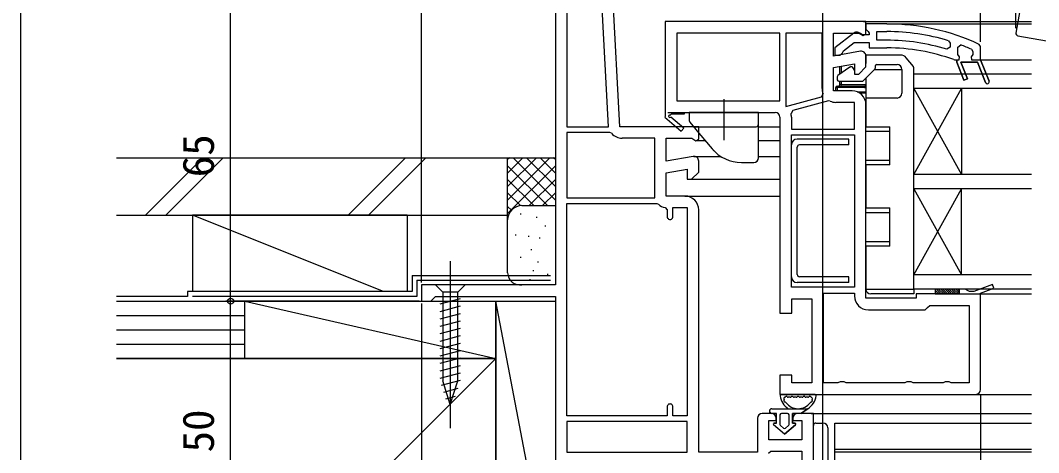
# Model space of a CAD drawing. Units: millimetres, scale not verified. Extents: x -525 to 525, y -783 to 778.
# Drawn here: x -525 to -311.9, y -462.6 to -372.1 of the extents above; entities that cross this region are included whole.
import ezdxf
from ezdxf.enums import TextEntityAlignment as Align

# ---------------------------------------------------------------- set-up
doc = ezdxf.new("R2010")
doc.units = ezdxf.units.MM
doc.header["$LTSCALE"] = 4
for name, color, linetype in [('0-3_YKK_11', 7, 'Continuous'), ('0-4_YKK_12', 2, 'Continuous'), ('0-5_YKK_13', 4, 'Continuous'), ('0-7_YKK_D', 6, 'Continuous'), ('0-8_YKK_ZWAK', 7, 'Continuous'), ('0-9_YSS_K', 3, 'Continuous'), ('0-A_YSS_KE', 3, 'Continuous')]:
    doc.layers.add(name, color=color, linetype=linetype)
doc.styles.add('ＭＳ ゴシック', font='')
doc.styles.get('ＭＳ ゴシック').set_extended_font_data('MS Gothic')

msp = doc.modelspace()

# ---------------------------------------------------------------- linework, layer by layer
at = {"layer": '0-3_YKK_11'}
for p, q in [((-389.5, -391.388), (-386, -391.388)), ((-388, -391.388), (-386, -391.388)), ((-363.6, -392.388), (-363.6, -394.888)), ((-328.5, -429.388), (-324.5, -429.388)), ((-367.8, -454.388), (-369.7, -454.388))]:
    msp.add_line(p, q, dxfattribs=at)
for points in [[(-413, -366.888), (-413, -427.488), (-441, -427.488), (-441, -430.888), (-439.1, -430.888), (-438.6, -430.388), (-438.1, -429.888), (-413, -429.888), (-413, -480.888), (-411.5, -480.888), (-411.5, -493.388), (-413, -493.388), (-413, -495.888), (-409, -495.888), (-409, -480.888), (-357, -480.888), (-357, -479.088), (-359, -479.088), (-359, -454.388), (-362.3, -454.388)], [(-384.174, -400.603), (-389.8, -401.595), (-389.8, -396.788), (-384.444, -396.788), (-383.576, -397.33), (-383, -397.011), (-383, -394.388), (-399.506, -394.388), (-400.95, -366.835)], [(-348, -372.388), (-390, -372.388), (-390, -392.254), (-390.077, -392.388), (-386.659, -395.293), (-386.141, -394.683), (-388.861, -392.372)], [(-349.174, -378.603), (-354.8, -379.595), (-354.8, -374.788), (-349.444, -374.788), (-348.576, -375.33), (-348, -375.011), (-348, -372.388)], [(-343.633, -372.888), (-348.001, -372.888), (-348.001, -373.988), (-347.563, -374.484), (-347.301, -374.781), (-347.301, -375.188), (-348.701, -375.188), (-349.101, -374.988)], [(-364.8, -374.788), (-364.8, -390.167), (-357.316, -388.162), (-356.983, -387.489)], [(-357.2, -386.388), (-357.2, -374.788), (-364.8, -374.788)], [(-350.517, -374.801), (-354.501, -377.913), (-354.501, -379.388), (-353.399, -379.388), (-352.9, -378.912), (-352.708, -378.543), (-350.462, -376.788), (-347.301, -376.788), (-347.301, -377.888), (-343.633, -377.888)], [(-343.633, -376.288), (-345.701, -376.288), (-345.701, -374.488), (-343.633, -374.488)], [(-330.756, -376.396), (-330.401, -376.875), (-330.401, -377.711), (-331.048, -378.189)], [(-325.901, -378.182), (-325.601, -378.641), (-325.601, -379.313), (-325.976, -379.797), (-325.901, -380.388), (-324.001, -380.388), (-322.229, -384.84), (-324.001, -380.388), (-324.001, -377.606), (-324.29, -377.152)], [(-322.972, -385.136), (-324.663, -380.888), (-328.14, -380.888), (-326.766, -384.34), (-327.509, -384.636), (-329.001, -380.888), (-329.001, -380.388), (-328.501, -380.388), (-328.426, -379.797), (-328.801, -379.313), (-328.801, -379.288), (-328.801, -377.752), (-328.126, -377.284)], [(-350.9, -386.888), (-354.8, -386.888), (-354.8, -382.032), (-350.4, -381.256), (-350.4, -383.388), (-349.5, -383.388), (-348, -381.888), (-348, -379.588)], [(-329.618, -380.358), (-329.447, -380.388), (-329.001, -380.388), (-329.001, -380.888), (-327.509, -384.636), (-326.766, -384.34), (-328.14, -380.888), (-324.663, -380.888), (-322.972, -385.136)], [(-355.491, -389.032), (-355.826, -389.005), (-363.332, -391.016), (-363.689, -391.613)], [(-363.6, -394.888), (-350.4, -394.888), (-350.4, -389.288), (-354.3, -389.288)], [(-324, -449.388), (-324, -429.199), (-321.259, -428.162), (-321.541, -427.414), (-325.439, -428.888), (-326.334, -428.888), (-326.767, -428.638), (-327.2, -428.388), (-328.5, -428.388), (-328.5, -429.388), (-337.5, -429.388), (-337.5, -430.288), (-348, -430.288), (-348, -389.788)], [(-388.926, -391.994), (-388.749, -391.688), (-386, -391.688), (-386, -391.388), (-367, -391.388)], [(-366, -392.388), (-366, -433.388), (-363.5, -433.388), (-363.5, -430.388), (-359.3, -430.388), (-359.3, -447.988), (-363.5, -447.988), (-363.5, -446.388), (-366, -446.388), (-366, -450.388), (-325, -450.388)], [(-401.243, -395.764), (-401.624, -395.588), (-410.6, -395.588), (-410.6, -409.288)], [(-410.6, -409.288), (-392.2, -409.288), (-392.2, -396.788), (-399.032, -396.788)], [(-385.9, -408.888), (-389.8, -408.888), (-389.8, -404.032), (-385.4, -403.256), (-385.4, -405.388), (-384.5, -405.388), (-383, -403.888), (-383, -401.588)], [(-410.6, -454.888), (-410.6, -410.488), (-391.8, -410.488), (-391.455, -410.626)], [(-390.048, -411.275), (-389.6, -411.772), (-389.6, -413.188)], [(-388.4, -413.188), (-388.4, -411.288), (-385.4, -411.288), (-385.4, -454.888), (-388.4, -454.888), (-388.4, -452.988)], [(-370.7, -455.388), (-370.7, -462.488), (-383, -462.488), (-383, -411.788)], [(-356.9, -447.988), (-356.9, -429.188), (-350.4, -429.188), (-350.4, -429.788)], [(-347.5, -432.688), (-335.595, -432.688), (-335.097, -432.238), (-334.6, -431.788), (-326.4, -431.788), (-326.4, -447.988), (-330.134, -447.988), (-330.567, -447.738), (-331.433, -447.738), (-331.866, -447.988), (-338.134, -447.988), (-338.567, -447.738), (-339.433, -447.738), (-339.866, -447.988), (-352.134, -447.988), (-352.567, -447.738), (-353.433, -447.738), (-353.866, -447.988), (-356.9, -447.988)], [(-389.6, -452.988), (-389.6, -454.888), (-410.6, -454.888)], [(-363.3, -455.388), (-363.3, -455.888), (-361.4, -455.888), (-361.4, -459.888), (-368.3, -459.888), (-368.3, -455.888), (-366.8, -455.888), (-366.8, -455.388)], [(-368.381, -462.67), (-367.895, -462.288), (-361.4, -462.288), (-361.4, -478.488)]]:
    msp.add_lwpolyline(points, dxfattribs=at)
for points in [[(-401.91, -394.388), (-403.278, -368.288), (-410.6, -368.288), (-410.6, -394.388)], [(-387.6, -388.988), (-366, -388.988), (-366, -374.788), (-387.6, -374.788)], [(-350.4, -396.088), (-350.4, -427.988), (-363.6, -427.988), (-363.6, -396.088)], [(-410.6, -462.488), (-385.4, -462.488), (-385.4, -456.088), (-410.6, -456.088)]]:
    msp.add_lwpolyline(points, close=True, dxfattribs=at)
for centre, radius, start, end in [((-343.633, -418.888), 46, 65.13402, 89.99999), ((-349.901, -375.588), 1, 36.86989, 128.08672), ((-343.633, -418.888), 44.4, 73.13981, 90.00001), ((-343.633, -418.888), 42.6, 72.81723, 90.00001), ((-349, -379.588), 1, 0.00002, 100.00001), ((-343.633, -418.888), 41, 70.01112, 90.00001), ((-343.633, -418.887), 44.4, 66.46078, 69.55779), ((-322.601, -384.988), 0.4, 201.69939, 21.69941), ((-322.601, -384.988), 0.4, 201.69939, 21.69941), ((-354.3, -386.388), 2.9, 180.00001, 202.31385), ((-350.9, -389.788), 2.9, 0.00001, 89.99999), ((-354.3, -386.388), 2.9, 245.74737, 270.00004), ((-389.051, -392.21), 0.25, 60, 319.64299), ((-367, -392.388), 1, 0.00001, 89.99999), ((-367, -392.388), 3.4, 0.00002, 13.17387), ((-399.032, -393.888), 2.9, 220.32022, 270.00001), ((-384, -401.588), 1, 360, 99.99998), ((-385.9, -411.788), 2.9, 0.00001, 89.99999), ((-389.8, -408.888), 2.4, 226.39716, 264.0622), ((-389, -413.188), 0.6, 179.99999, 0.00001), ((-347.5, -429.788), 2.9, 180.00001, 269.99999), ((-325, -449.388), 1, 270.00001, 359.99999), ((-389, -452.988), 0.6, 359.99999, 180.00001), ((-369.7, -455.388), 1, 90.00001, 179.99999), ((-367.8, -455.388), 1, 0.00001, 89.99999), ((-362.3, -455.388), 1, 90.00001, 179.99999)]:
    msp.add_arc(centre, radius, start, end, dxfattribs=at)
at = {"layer": '0-4_YKK_12'}
for p, q in [((-348.5, -372.388), (-313.322, -372.388)), ((-343.633, -372.888), (-313.322, -372.888)), ((-316.194, -375.367), (-298.467, -378.488)), ((-324.001, -380.388), (-313.322, -380.388)), ((-338, -428.388), (-338, -383.387)), ((-313.322, -383.387), (-338, -383.387)), ((-338, -386.388), (-328, -404.388)), ((-338, -404.388), (-328, -386.388)), ((-313.322, -386.388), (-338, -386.388)), ((-328, -386.388), (-328, -404.388)), ((-370.5, -394.388), (-366, -394.388)), ((-383.5, -397.288), (-381.644, -397.288)), ((-370.5, -397.288), (-366, -397.288)), ((-384, -400.588), (-378.425, -400.588)), ((-370.5, -400.588), (-366, -400.588)), ((-313.322, -404.388), (-338, -404.388)), ((-384.707, -405.388), (-366, -405.388)), ((-385.9, -408.888), (-366, -408.888)), ((-338, -425.388), (-328, -407.388)), ((-338, -407.388), (-328, -425.388)), ((-313.322, -407.388), (-338, -407.388)), ((-328, -425.387), (-328, -407.388)), ((-313.322, -425.387), (-338, -425.388)), ((-313.322, -428.388), (-338, -428.388)), ((-324.5, -429.388), (-313.322, -429.388)), ((-325, -450.388), (-313.322, -450.388)), ((-359.5, -454.388), (-313.322, -454.388)), ((-354.5, -461.888), (-313.322, -461.888)), ((-354.5, -462.388), (-313.322, -462.388))]:
    msp.add_line(p, q, dxfattribs=at)
for points in [[(-293.688, -244.784), (-309.491, -334.409), (-316.6, -374.788)], [(-354.5, -471.888), (-354.5, -456.388), (-313.322, -456.388)]]:
    msp.add_lwpolyline(points, dxfattribs=at)
msp.add_arc((-316.108, -374.875), 0.5, 170.01529, 260.01529, dxfattribs=at)
at = {"layer": '0-5_YKK_13'}
for p, q in [((-348.02, -379.388), (-348, -379.388)), ((-348, -379.588), (-348, -379.388)), ((-340.721, -379.388), (-347.8, -379.388)), ((-348, -379.588), (-348, -381.181)), ((-345.8, -381.388), (-341.5, -381.388)), ((-338.066, -381.806), (-339.55, -379.951)), ((-351.352, -381.924), (-353.872, -383.689)), ((-353.5, -383.428), (-353.5, -381.803)), ((-353.2, -381.75), (-353.2, -383.218)), ((-350.915, -381.888), (-351.237, -381.888)), ((-350.4, -382.581), (-350.742, -381.988)), ((-348.525, -384.741), (-346.146, -382.363)), ((-346.172, -382.388), (-340.5, -382.388)), ((-346, -382.009), (-346, -381.588)), ((-340.5, -382.388), (-340.5, -387.388)), ((-338, -428.388), (-338, -381.993)), ((-354, -383.934), (-354, -384.588)), ((-353.7, -384.888), (-348.879, -384.888)), ((-353.5, -385.588), (-353.5, -384.888)), ((-353.2, -385.588), (-353.5, -385.588)), ((-353.2, -384.888), (-353.2, -385.588)), ((-348, -384.216), (-348, -388.388)), ((-354.3, -386.888), (-354.3, -386.188)), ((-354, -385.888), (-348.3, -385.888)), ((-348.3, -386.188), (-354, -386.188)), ((-354, -386.188), (-354, -386.888)), ((-349.842, -387.088), (-348, -387.088)), ((-348, -387.388), (-349.272, -387.388)), ((-348.3, -385.888), (-348.3, -386.188)), ((-377.75, -388.594), (-377.75, -397.182)), ((-348, -388.388), (-348, -394.388)), ((-341.5, -388.388), (-348, -388.388)), ((-385, -391.388), (-385, -393.106)), ((-370.5, -395.388), (-370.5, -393.888)), ((-383.844, -394.388), (-371, -394.388)), ((-382.968, -395.709), (-380.182, -399.03)), ((-370.5, -400.888), (-370.5, -395.388)), ((-348, -394.388), (-343, -394.388)), ((-343, -402.388), (-343, -394.388)), ((-363.6, -425.785), (-363.6, -398.185)), ((-351.6, -396.985), (-362.4, -396.985)), ((-351.6, -398.185), (-361.9, -398.185)), ((-351.6, -398.185), (-351.6, -396.985)), ((-362.4, -425.285), (-362.4, -398.685)), ((-374.053, -401.888), (-371.5, -401.888)), ((-348, -401.388), (-343, -401.388)), ((-348, -402.388), (-348, -401.388)), ((-348, -402.388), (-348, -411.388)), ((-343, -402.388), (-348, -402.388)), ((-348, -411.388), (-343, -411.388)), ((-343, -419.388), (-343, -411.388)), ((-348, -418.388), (-343, -418.388)), ((-348, -419.388), (-348, -418.388)), ((-348, -419.388), (-348, -428.388)), ((-343, -419.388), (-348, -419.388)), ((-435, -422.488), (-435, -457.488)), ((-351.6, -425.785), (-361.9, -425.785)), ((-351.6, -426.985), (-351.6, -425.785)), ((-431.9, -427.488), (-438.1, -427.488)), ((-438.1, -427.488), (-436.55, -429.038)), ((-431.9, -427.488), (-433.45, -429.038)), ((-351.6, -426.985), (-362.4, -426.985)), ((-348, -428.388), (-338, -428.388)), ((-338, -428.388), (-338, -429.388)), ((-333.246, -428.388), (-332.246, -429.388)), ((-332.797, -428.388), (-331.797, -429.388)), ((-332.348, -428.388), (-331.348, -429.388)), ((-331.899, -428.388), (-330.899, -429.388)), ((-331.45, -428.388), (-330.45, -429.388)), ((-331.001, -428.388), (-330.001, -429.388)), ((-330.552, -428.388), (-329.552, -429.388)), ((-330.103, -428.388), (-329.103, -429.388)), ((-329.654, -428.388), (-328.654, -429.388)), ((-329.205, -428.388), (-328.5, -429.093)), ((-328.756, -428.388), (-328.5, -428.644)), ((-437.1, -431.464), (-432.9, -430.339)), ((-436.55, -429.038), (-436.55, -447.572)), ((-433.45, -429.038), (-436.55, -429.038)), ((-433.45, -447.572), (-433.45, -429.038)), ((-338, -429.388), (-347, -429.388)), ((-333.5, -428.583), (-332.695, -429.388)), ((-333.5, -429.032), (-333.144, -429.388)), ((-437.1, -433.017), (-432.9, -431.892)), ((-437.1, -434.57), (-432.9, -433.445)), ((-437.1, -436.123), (-432.9, -434.997)), ((-437.1, -437.676), (-432.9, -436.55)), ((-437.1, -439.229), (-432.9, -438.103)), ((-437.1, -440.782), (-432.9, -439.656)), ((-437.1, -442.335), (-432.9, -441.209)), ((-437.1, -443.887), (-432.9, -442.762)), ((-437.1, -445.44), (-432.9, -444.315)), ((-437.1, -446.993), (-432.9, -445.868)), ((-436.841, -448.477), (-432.9, -447.421)), ((-435, -452.488), (-436.55, -447.572)), ((-435, -452.488), (-433.45, -447.572)), ((-436.39, -449.909), (-433.354, -449.095)), ((-435.938, -451.341), (-433.888, -450.791)), ((-358.736, -450.387), (-365.664, -450.387)), ((-363.832, -450.987), (-364.264, -450.987)), ((-362.6, -450.987), (-363.032, -450.987)), ((-361.368, -450.987), (-361.8, -450.987)), ((-360.136, -450.987), (-360.568, -450.987)), ((-367.701, -453.388), (-360.151, -453.388)), ((-366.7, -454.388), (-367.7, -454.388)), ((-366.7, -454.388), (-367.7, -454.388)), ((-366.7, -456.388), (-366.7, -454.388)), ((-366.7, -456.388), (-366.7, -454.388)), ((-366, -454.688), (-366, -456.687)), ((-366, -454.688), (-366, -456.687)), ((-364.4, -454.388), (-365.7, -454.388)), ((-364.4, -454.388), (-365.7, -454.388)), ((-364.1, -456.687), (-364.1, -454.688)), ((-364.1, -456.687), (-364.1, -454.688)), ((-363.4, -454.388), (-363.4, -456.388)), ((-361.6, -454.388), (-363.4, -454.388)), ((-363.4, -456.388), (-363.4, -454.388)), ((-361.6, -454.388), (-363.4, -454.388)), ((-365.05, -458.688), (-367.329, -456.744)), ((-365.05, -458.688), (-367.329, -456.744)), ((-367.198, -456.388), (-366.7, -456.388)), ((-366.7, -456.388), (-367.198, -456.388)), ((-365.895, -456.916), (-365.245, -457.47)), ((-365.245, -457.47), (-365.895, -456.916)), ((-362.771, -456.744), (-365.05, -458.688)), ((-365.05, -458.688), (-362.771, -456.744)), ((-364.855, -457.47), (-364.205, -456.916)), ((-364.855, -457.47), (-364.205, -456.916)), ((-363.4, -456.388), (-362.902, -456.388)), ((-362.902, -456.388), (-363.4, -456.388)), ((-359, -457.388), (-359, -456.888)), ((-359, -477.888), (-359, -457.388)), ((-358.5, -456.388), (-357, -456.388)), ((-356, -457.388), (-356, -477.888))]:
    msp.add_line(p, q, dxfattribs=at)
for points in [[(-353.2, -385.888), (-353.2, -385.588), (-348, -385.588)], [(-354.3, -386.188), (-354, -386.188), (-354, -385.888)], [(-370.5, -393.888), (-370.5, -391.388), (-385, -391.388)], [(-384.883, -393.427), (-384.227, -394.209), (-382.968, -395.709)], [(-343, -395.388), (-348, -395.388), (-348, -394.388)], [(-343, -412.388), (-348, -412.388), (-348, -411.388)], [(-360.151, -453.388), (-361.6, -454.388), (-360.151, -453.388)]]:
    msp.add_lwpolyline(points, dxfattribs=at)
msp.add_lwpolyline([(-333.5, -428.388), (-333.5, -429.388), (-328.5, -429.388), (-328.5, -428.388)], close=True, dxfattribs=at)
for centre, radius, start, end in [((-347.8, -379.588), 0.2, 90, 180), ((-340.721, -380.888), 1.5, 38.65981, 90), ((-345.8, -381.588), 0.2, 90, 180), ((-341.5, -382.388), 1, 0, 90), ((-351.237, -382.088), 0.2, 90, 125), ((-350.915, -382.088), 0.2, 30, 90), ((-346.5, -382.009), 0.5, 315, 0), ((-338.3, -381.993), 0.3, 0, 38.65981), ((-353.7, -383.934), 0.3, 125, 180), ((-353.7, -384.588), 0.3, 180, 270), ((-353.8, -385.588), 0.3, 270, 0), ((-348.879, -384.388), 0.5, 270, 315), ((-348.3, -385.588), 0.3, 270, 0), ((-354, -386.188), 0.3, 90, 180), ((-348.3, -385.588), 0.6, 270, 300), ((-341.5, -387.388), 1, 270, 0), ((-384.5, -393.106), 0.5, 180, 220), ((-383.844, -393.888), 0.5, 220, 270), ((-371, -393.888), 0.5, 270, 0), ((-362.4, -398.185), 1.2, 90, 180), ((-361.9, -398.685), 0.5, 90, 180), ((-374.053, -393.888), 8, 220, 270), ((-374.053, -393.888), 8, 220, 224.5948), ((-371.5, -400.888), 1, 270, 0), ((-362.4, -425.785), 1.2, 180, 270), ((-361.9, -425.285), 0.5, 180, 270), ((-347, -428.388), 1, 180, 270), ((-365.664, -450.687), 0.3, 90, 188.20609), ((-362.2, -450.188), 3.8, 188.20609, 237.36313), ((-364.883, -451.287), 0.3, 110.02209, 202.28177), ((-364.971, -451.788), 0.2, 153.36701, 266.63299), ((-362.2, -450.188), 3.2, 202.28177, 203.14776), ((-365.418, -451.564), 0.3, 333.36701, 23.14776), ((-365.089, -450.724), 0.3, 290.02209, 328.16514), ((-364.664, -450.987), 0.2, 36.8699, 148.16514), ((-364.264, -450.687), 0.3, 216.8699, 270), ((-363.832, -450.687), 0.3, 270, 323.1301), ((-363.432, -450.987), 0.2, 36.8699, 143.1301), ((-363.032, -450.687), 0.3, 216.8699, 270), ((-362.6, -450.687), 0.3, 270, 323.1301), ((-362.2, -450.987), 0.2, 36.8699, 143.1301), ((-361.8, -450.687), 0.3, 216.8699, 270), ((-361.368, -450.687), 0.3, 270, 323.1301), ((-360.968, -450.987), 0.2, 36.8699, 143.1301), ((-360.568, -450.687), 0.3, 216.8699, 270), ((-362.2, -450.188), 3.8, 302.63687, 351.79391), ((-360.136, -450.687), 0.3, 270, 323.1301), ((-359.736, -450.987), 0.2, 31.83486, 143.1301), ((-359.311, -450.724), 0.3, 211.83486, 249.97791), ((-359.429, -451.788), 0.2, 273.36701, 26.63299), ((-359.517, -451.287), 0.3, 337.71823, 69.97791), ((-358.982, -451.564), 0.3, 156.85224, 206.63299), ((-362.2, -450.188), 3.2, 336.85224, 337.71823), ((-358.736, -450.687), 0.3, 351.79391, 90), ((-367.701, -453.888), 0.5, 90.11462, 269.88538), ((-367.7, -453.888), 0.5, 89.88541, 270), ((-365.001, -452.287), 0.3, 36.85224, 86.63299), ((-362.2, -450.188), 3.2, 216.85224, 323.14776), ((-359.399, -452.287), 0.3, 93.36701, 143.14776), ((-367.7, -453.888), 0.5, 269.88533, 269.99998), ((-365.7, -454.688), 0.3, 90, 180), ((-365.7, -454.688), 0.3, 90, 180), ((-364.4, -454.688), 0.3, 0, 90), ((-364.4, -454.688), 0.3, 0, 90), ((-367.198, -456.59), 0.202, 90, 229.53619), ((-367.198, -456.59), 0.202, 90, 229.53619), ((-365.7, -456.687), 0.3, 180, 229.53619), ((-365.7, -456.687), 0.3, 180, 229.53619), ((-365.05, -457.242), 0.3, 229.53619, 310.46381), ((-365.05, -457.242), 0.3, 229.53619, 310.46381), ((-364.4, -456.687), 0.3, 310.46381, 0), ((-364.4, -456.687), 0.3, 310.46381, 0), ((-362.902, -456.59), 0.202, 310.46378, 89.99997), ((-362.902, -456.59), 0.202, 310.46381, 90), ((-358.5, -456.888), 0.5, 90, 180), ((-357, -457.388), 1, 0, 90)]:
    msp.add_arc(centre, radius, start, end, dxfattribs=at)
at = {"layer": '0-7_YKK_D'}
for p, q in [((-357, -478.588), (-357, -234.888)), ((-357, -478.588), (-357, -234.888)), ((-316.6, -373.788), (-316.6, -234.888)), ((-441, -426.988), (-441, -254.888)), ((-324.001, -376.606), (-324.001, -254.888)), ((-481, -430.888), (-481, -365.888)), ((-441.5, -430.888), (-482, -430.888)), ((-441.5, -430.888), (-482, -430.888)), ((-481, -480.888), (-481, -430.888)), ((-441, -431.388), (-441, -758.7)), ((-324, -450.388), (-324, -678.7))]:
    msp.add_line(p, q, dxfattribs=at)
msp.add_circle((-481, -430.888), 0.637, dxfattribs=at)
msp.add_circle((-481, -430.888), 0.637, dxfattribs=at)
at = {"layer": '0-8_YKK_ZWAK'}
msp.add_line((-525, 747.3), (-525, -782.7), dxfattribs=at)
at = {"layer": '0-9_YSS_K'}
for p, q in [((-498.78, -412.888), (-486.78, -400.888)), ((-494.537, -412.888), (-482.537, -400.888)), ((-456.353, -412.888), (-444.353, -400.888)), ((-452.111, -412.888), (-440.111, -400.888)), ((-423.001, -400.888), (-413.001, -400.888)), ((-423.001, -413.888), (-423.001, -400.888)), ((-414.143, -400.888), (-423.001, -409.746)), ((-416.971, -400.888), (-423.001, -406.917)), ((-419.8, -400.888), (-423.001, -404.089)), ((-422.628, -400.888), (-423.001, -401.26)), ((-413.001, -402.574), (-423.001, -412.574)), ((-414.687, -410.888), (-423.001, -402.574)), ((-413.001, -409.746), (-421.858, -400.888)), ((-413.001, -406.917), (-419.03, -400.888)), ((-413.001, -404.089), (-416.202, -400.888)), ((-413.001, -401.26), (-413.373, -400.888)), ((-417.515, -410.888), (-423.001, -405.402)), ((-413.001, -405.402), (-418.486, -410.888)), ((-420.326, -410.905), (-423.001, -408.231)), ((-413.001, -408.231), (-415.675, -410.905)), ((-422.206, -411.854), (-423.001, -411.059)), ((-420.001, -410.888), (-413.001, -410.888)), ((-449.001, -428.888), (-489.001, -412.888)), ((-489.001, -412.888), (-489.001, -428.888)), ((-444.001, -412.888), (-489.001, -412.888)), ((-444.001, -412.888), (-444.001, -428.888)), ((-420.196, -412.716), (-420.396, -412.716)), ((-416.857, -413.383), (-417.057, -413.383)), ((-423.001, -424.988), (-423.001, -413.888)), ((-415.001, -415.214), (-415.201, -415.214)), ((-421.197, -417.055), (-421.397, -417.055)), ((-418.526, -417.389), (-418.727, -417.389)), ((-416.19, -417.723), (-416.39, -417.723)), ((-420.196, -421.728), (-420.396, -421.728)), ((-417.924, -420.182), (-418.124, -420.182)), ((-416.524, -422.73), (-416.724, -422.73)), ((-421.197, -425.57), (-421.397, -425.57)), ((-417.545, -424.508), (-417.745, -424.508)), ((-414.541, -425.339), (-414.741, -425.339)), ((-413.301, -427.488), (-420.001, -427.488)), ((-418.193, -426.402), (-418.393, -426.402)), ((-504.893, -430.888), (-478.001, -430.888)), ((-489.001, -430.888), (-444.001, -430.888)), ((-478.001, -442.888), (-478.001, -430.888)), ((-478.001, -430.888), (-425.501, -442.888)), ((-413, -495.888), (-425.501, -430.888)), ((-504.893, -433.888), (-478.001, -433.888)), ((-504.893, -436.888), (-478.001, -436.888)), ((-504.893, -439.888), (-478.001, -439.888)), ((-425.503, -442.888), (-504.893, -522.278)), ((-478.001, -442.888), (-504.893, -442.888))]:
    msp.add_line(p, q, dxfattribs=at)
for points in [[(-478.001, -442.888), (-478.001, -430.888), (-425.501, -430.888), (-425.501, -442.888)], [(-425.501, -495.888), (-425.501, -430.888), (-413.001, -430.888), (-413, -495.888)]]:
    msp.add_lwpolyline(points, close=True, dxfattribs=at)
for centre, radius, start, end in [((-420.001, -413.888), 3, 90, 180), ((-420.393, -424.879), 2.609, 181.73764, 278.65122)]:
    msp.add_arc(centre, radius, start, end, dxfattribs=at)
at = {"layer": '0-A_YSS_KE'}
for p, q in [((-504.893, -400.888), (-423.001, -400.888)), ((-443.001, -425.488), (-414.001, -425.488)), ((-442.001, -426.488), (-414.001, -426.488)), ((-490.001, -429.888), (-504.893, -429.888)), ((-490.001, -428.888), (-490.001, -429.888))]:
    msp.add_line(p, q, dxfattribs=at)
for points in [[(-504.893, -412.888), (-423.001, -412.888), (-423.001, -400.888)], [(-443.001, -425.488), (-443.001, -428.888), (-490.001, -428.888)], [(-442.001, -426.488), (-442.001, -429.888), (-489.001, -429.888)], [(-504.893, -442.888), (-425.503, -442.888), (-425.503, -547.888), (-504.893, -547.888)]]:
    msp.add_lwpolyline(points, dxfattribs=at)

# ---------------------------------------------------------------- texts
at = {"layer": '0-7_YKK_D', "style": 'ＭＳ ゴシック'}
for s, p in [('65', (-482.5, -404.959)), ('50', (-482.5, -462.535))]:
    msp.add_text(s, height=6.598, rotation=90, dxfattribs=at).set_placement(p, align=Align.BOTTOM_LEFT)

doc.saveas('drawing.dxf')
